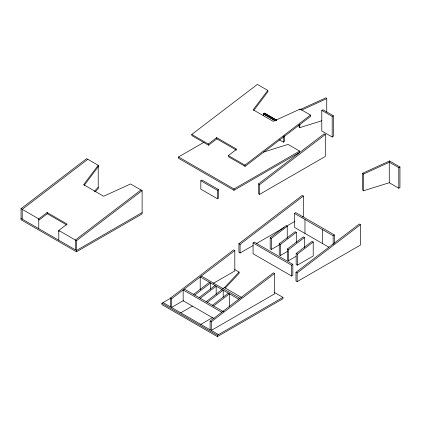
<?xml version="1.0" encoding="UTF-8"?>
<svg xmlns="http://www.w3.org/2000/svg" width="421" height="421" viewBox="0 0 421 421"><rect width="100%" height="100%" fill="white"/><g stroke="black" fill="none" stroke-linecap="round" stroke-linejoin="round"><path stroke-width="0.63" d="M389.262 182.73L389.262 162.148L389.551 160.985L399.95 166.984L399.95 187.566L398.792 188.234L389.262 182.73L363.407 190.824L362.628 189.992L362.628 173.263L389.551 160.985L389.262 162.301L363.407 174.089L363.407 190.824M84.195 185.372L98.398 166.505L98.214 165.295L86.663 158.622L21.05 208.674L21.05 219.773L76.501 251.784L142.114 213.905L142.114 190.639L130.563 183.972L103.64 196.249L83.616 184.687L98.214 165.295L98.214 188.561L95.114 191.86M208.511 145.219L191.95 135.657L191.765 134.446L257.378 84.4L267.777 90.404L253.179 109.797L273.203 121.359L300.126 109.081L310.519 115.08L310.703 116.291L245.096 166.342L228.535 156.78L228.35 155.57L236.702 149.202L216.678 137.641L208.327 144.008L208.511 145.219L216.857 138.851L216.678 137.641M253.752 110.481L267.961 91.615L267.777 90.404M94.23 191.466L98.214 187.229M222.793 288.543L224.456 287.585L239.06 272.04L234.655 269.498M225.346 287.975L239.06 273.376L239.06 272.04M87.815 159.291L22.208 209.337L22.208 219.104M58.787 240.228L58.787 230.461L67.139 224.093L47.115 212.531L38.764 218.899L38.764 228.666M47.115 212.531L47.299 213.742L38.948 220.109L38.764 218.899L21.05 208.674M140.956 189.971L75.348 240.023L75.348 249.785M76.501 251.784L76.501 240.686L142.114 190.639M245.096 166.342L244.911 165.127L310.519 115.08M258.541 183.893L324.149 133.846L325.307 134.51L325.307 156.444L259.694 194.323L258.541 193.66L258.541 183.893L259.694 184.561L259.694 194.323M259.694 184.561L325.307 134.51M253.079 245.501L240.081 253.005L238.923 252.342L238.923 243.696L302.225 195.407L303.378 196.075L303.378 216.462L302.252 217.115M240.081 253.005L240.081 244.359L303.378 196.075M170.363 306.804L170.363 298.157L233.66 249.874L234.818 250.542L234.818 270.924L213.342 283.328M183.388 300.62L171.515 307.472L171.515 298.826L234.818 250.542M253.074 242.954L254.231 242.075L292.832 264.362L292.832 275.381L291.679 276.05L253.074 253.758L253.074 242.954L291.679 265.241L291.679 276.05M328.78 247.18L294.568 227.429L294.568 213.463L295.71 212.589L334.311 234.881L334.311 243.254M193.56 294.405L209.453 282.28M194.713 295.074L210.605 282.949L210.605 289.295M279.286 244.859L271.34 249.448L270.187 248.779L270.187 237.76L286.08 225.635L287.238 226.303L287.238 238.365M271.34 249.448L271.34 238.428L287.238 226.303M199.128 297.621L215.026 285.496M200.285 298.289L216.178 286.164L216.178 294.416M287.78 251.232L280.397 255.489L279.244 254.826L279.244 243.806L295.137 231.682L296.295 232.35L296.295 242.507M280.397 255.489L280.397 244.475L296.295 232.35M206.158 301.678L222.051 289.553M207.311 302.346L223.209 290.222L223.209 297.205M212.426 305.299L228.324 293.174M295.9 256.431L288.517 260.694L287.364 260.025L287.364 249.006L303.257 236.886L304.415 237.549L304.415 247.706M213.584 305.967L229.477 293.842L229.477 306.541M288.517 260.694L288.517 249.674L304.415 237.549M296.168 253.495L312.061 241.37L313.219 242.038L313.219 256L297.321 265.177L296.168 264.509L296.168 253.495L297.321 254.158L297.321 265.177M297.321 254.158L313.219 242.038M210.121 329.759L210.121 321.112L273.418 272.829L274.576 273.497L274.576 293.879L211.274 330.427L211.274 321.781L274.576 273.497M291.679 265.241L292.832 264.362M333.169 244.638L333.169 235.749L334.311 234.881M295.979 272.303L359.281 224.019L360.434 224.682L360.434 245.069L297.137 281.617L295.979 280.949L295.979 272.303L297.137 272.971L297.137 281.617M297.137 272.971L360.434 224.682M263.641 152.055L288.059 144.408L299.61 151.081L299.61 152.413L234.002 190.292L178.546 158.28L178.546 156.944L204.001 142.251M276.708 120.222L264.435 113.138L263.283 113.807L263.283 115.738M142.114 212.573L76.501 250.453L21.05 218.436M321.786 110.407L322.939 109.739L333.337 115.743L333.337 136.325L332.18 136.993L321.786 130.989L321.786 110.407L332.18 116.412L333.337 115.743M200.822 180.72L201.975 180.056L218.536 189.613L218.536 198.044L217.378 198.712L200.822 189.15L200.822 180.72L217.378 190.281L218.536 189.613M279.412 139.867L283.307 142.114L284.464 141.451L284.464 135.657M178.546 156.944L234.002 188.961L299.61 151.081M256.468 243.543L284.164 227.556M286.422 226.251L294.9 221.357M274.155 292.306L282.959 297.384L282.959 298.721L217.347 336.6L161.896 304.583L161.896 303.252L170.942 298.026M389.262 162.148L398.792 167.653L399.95 166.984M180.762 312.808L192.402 306.093M200.785 324.37L212.426 317.65M222.667 311.74L223.798 311.087M161.896 303.252L217.347 335.269L282.959 297.384M299.647 109.802L325.97 97.798L326.749 98.625L326.749 112.133M301.62 110.086L326.749 98.625M299.047 124.879L299.047 126.805L299.826 127.637L321.739 120.774M216.857 138.851L236.328 150.092M191.765 134.446L208.327 144.008M228.35 155.57L244.911 165.127M294.568 213.463L333.169 235.749M270.187 237.76L271.34 238.428M279.244 243.806L280.397 244.475M287.364 249.006L288.517 249.674M238.923 243.696L240.081 244.359M224.456 287.585L241.701 297.536M201.349 276.071L239.949 298.357M238.807 299.231L200.207 276.944L200.207 289.637M184.314 289.069L222.914 311.356M221.756 312.235L183.156 289.948L183.156 300.752L214.073 318.602M47.299 213.742L66.765 224.982M76.501 240.686L58.787 230.461L58.972 231.671M170.363 298.157L171.515 298.826M210.121 321.112L211.274 321.781M163.048 302.583L218.504 334.6M264.435 113.138L276.676 120.217M362.628 173.263L363.407 174.089M398.792 167.653L398.792 188.234M332.18 116.412L332.18 136.993M322.681 229.692L322.681 243.659M304.967 219.467L304.967 233.434M299.826 124.421L299.826 127.637M283.307 136.325L283.307 142.114M234.002 188.961L234.002 190.292M217.378 190.281L217.378 198.712M217.347 335.269L217.347 336.6M274.992 120.569L263.283 113.807L274.966 120.559"/></g></svg>
